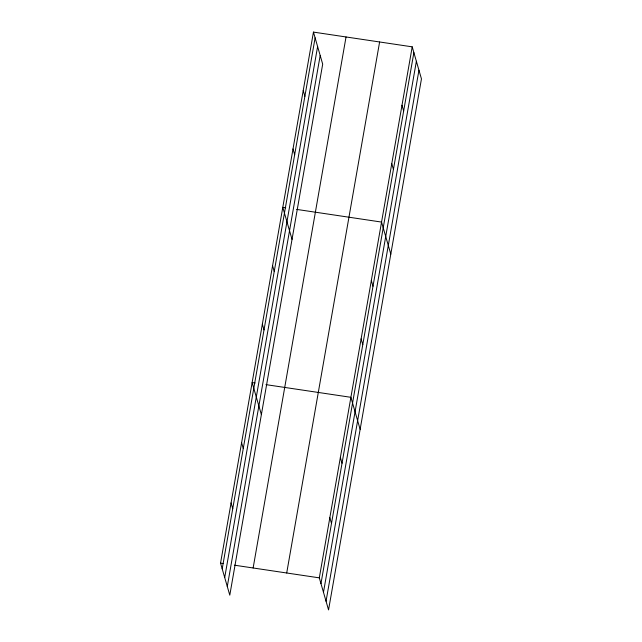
<?xml version="1.0" encoding="UTF-8"?>
<svg xmlns="http://www.w3.org/2000/svg" width="642" height="642" viewBox="0 0 642 642"><rect width="100%" height="100%" fill="white"/><g stroke="black" fill="none" stroke-linecap="round" stroke-linejoin="round"><path stroke-width="0.96" d="M313.448 32.1L322.693 64.144L229.788 595.158L220.543 563.114L313.448 32.1L412.212 46.842L421.457 78.886L328.552 609.9L319.307 577.856L412.212 46.842M222.204 568.868L315.11 37.862M224.708 577.543L317.613 46.537M227.284 586.483L320.189 55.469M253.133 567.977L346.038 36.963M286.709 572.993L379.615 41.979M320.968 583.618L413.873 52.604M323.472 592.293L416.377 61.279M326.048 601.225L418.953 70.211M285.754 207.775L282.785 207.334L292.038 239.378M296.612 209.396L381.549 222.076L390.801 254.12M255.091 383.009L252.129 382.568L261.374 414.612M265.957 384.63L350.893 397.31L360.138 429.354M220.543 563.114L223.504 563.556M234.37 565.177L319.307 577.856M401.988 105.256L403.649 111.018M391.772 163.67L393.434 169.424M371.333 280.49L372.994 286.252M303.225 90.514L304.886 96.268M361.109 338.904L362.778 344.658M293.009 148.92L294.67 154.682M340.364 457.497L342.025 463.251M272.569 265.748L274.23 271.502M329.836 517.677L331.497 523.439M262.345 324.154L264.014 329.916M241.601 442.747L243.262 448.509M231.072 502.927L232.733 508.689"/></g></svg>
